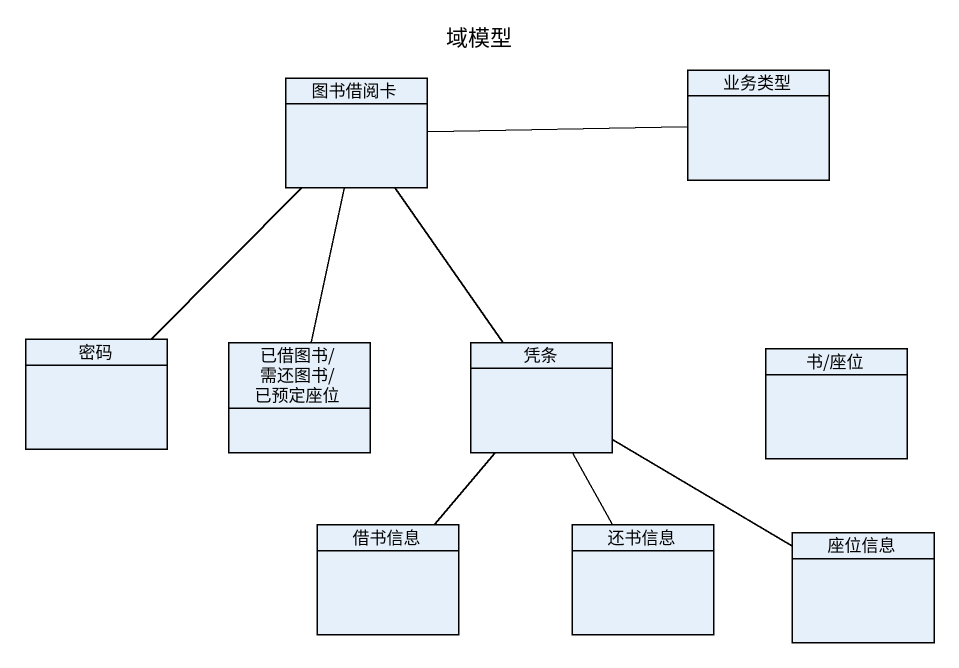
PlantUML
@startuml
title 域模型
hide circle
hide empty members
class 图书借阅卡
class 业务类型
class 密码
class "已借图书/需还图书/已预定座位" as 已借图书_需还图书_已预定座位
class 凭条
class "书/座位" as 书_座位
class 借书信息
class 还书信息
class 座位信息
图书借阅卡 -right- 业务类型
图书借阅卡 -- 密码
图书借阅卡 -- 已借图书_需还图书_已预定座位
图书借阅卡 -- 凭条
凭条 -- 借书信息
凭条 -- 还书信息
凭条 -right- 座位信息
@enduml
